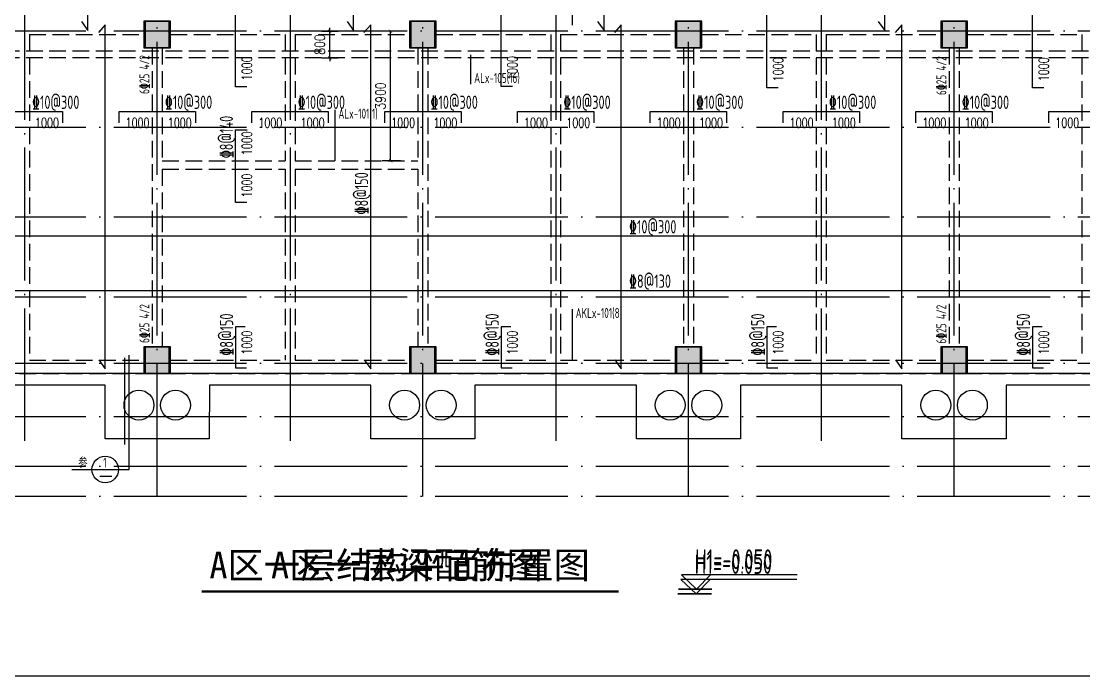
# Model space of a CAD drawing. Header units: millimetres. Extents: x 2998490 to 15040601, y 444546 to 7822218.
# Drawn here: x 14164175 to 14196175, y 7696014 to 7715709 of the extents above; entities that cross this region are included whole.
import ezdxf

# ---------------------------------------------------------------- set-up
doc = ezdxf.new("R2010")
doc.units = ezdxf.units.MM
doc.header["$LTSCALE"] = 2000
doc.linetypes.add('DASH', pattern=[0.35, 0.25, -0.1])
doc.linetypes.add('DOTE', pattern=[2.42, 2, -0.2, 0.02, -0.2])
for name, color, linetype in [('3-AXIS', 3, 'Continuous'), ('3-ban', 84, 'Continuous'), ('3-ban-rein', 1, 'Continuous'), ('3-ban-TEXT', 7, 'Continuous'), ('3-column-DOWN', 232, 'Continuous'), ('3-COLUMN-UP', 2, 'Continuous'), ('3-dote', 43, 'DOTE'), ('3-HATCH', 8, 'Continuous'), ('3-liang-rein-Y', 130, 'Continuous'), ('3-liang-R截面-X', 50, 'Continuous'), ('3-liang-s-1', 44, 'Continuous'), ('3-liang-xu', 120, 'DASH'), ('3-装饰线脚', 7, 'Continuous'), ('图框', 7, 'Continuous')]:
    doc.layers.add(name, color=color, linetype=linetype)
doc.styles.add('DIM_FONT', font='SIMPLEX', dxfattribs={"width": 0.8, "bigfont": 'HZTXT'})
doc.styles.add('TJ1', font='tj-romans1.shx', dxfattribs={"width": 0.8, "bigfont": 'tj-hztxt1.shx'})
doc.styles.add('TSSD_Rein', font='Tssdeng.shx', dxfattribs={"width": 0.7, "bigfont": 'hztxt.shx'})
doc.styles.add('黑体', font='SIMHEI.TTF')
doc.dimstyles.new('DIMN100', dxfattribs={"dimtxt": 300, "dimasz": 100, "dimexe": 250, "dimexo": 300, "dimgap": 150, "dimtad": 1, "dimdec": 0, "dimzin": 0, "dimdsep": 46, "dimtxsty": 'DIM_FONT', "dimblk": 'ARCHTICK', "dimcen": 0.09, "dimclrt": 7, "dimazin": 2, "dimtfac": 1, "dimtdec": 0, "dimtix": 1, "dimtmove": 2, "dimatfit": 3, "dimldrblk": 'ARCHTICK', "dimfxl": 0, "dimtolj": 1, "dimtzin": 0, "dimarcsym": 0})

# ---------------------------------------------------------------- blocks, each defined once
blk = doc.blocks.new('_ArchTick')
at = {"color": 0, "linetype": 'ByBlock', "const_width": 0.15}
blk.add_lwpolyline([(-0.5, -0.5), (0.5, 0.5)], dxfattribs=at)
blk = doc.blocks.new('*D1115')
at = {"layer": '3-ban', "color": 0, "lineweight": -2}
for p, q in [((14175595, 7715409), (14175047, 7715409)), ((14175297, 7711509), (14175297, 7715409)), ((14175595, 7711509), (14175047, 7711509))]:
    blk.add_line(p, q, dxfattribs=at)
at = {"layer": 'Defpoints', "color": 0}
for p in [(14175297, 7715409), (14175895, 7715409), (14175895, 7711509)]:
    blk.add_point(p, dxfattribs=at)
at = {"layer": '3-ban', "color": 0, "lineweight": -2, "xscale": 100, "yscale": 100, "zscale": 100}
for p, rotation in [((14175297, 7715409), 90), ((14175297, 7711509), 270)]:
    blk.add_blockref('_ArchTick', p, dxfattribs=dict(at, rotation=rotation))
at = {"layer": '3-ban', "color": 7, "insert": (14174997, 7713459), "char_height": 300, "attachment_point": 5, "rotation": 90, "style": 'DIM_FONT'}
blk.add_mtext('\\A1;3900', dxfattribs=at)
blk = doc.blocks.new('*D1605')
at = {"layer": '3-ban', "color": 0, "lineweight": -2}
for p, q in [((14173225, 7715409), (14173716, 7715409)), ((14173466, 7715409), (14173466, 7715509)), ((14173466, 7714609), (14173466, 7715409)), ((14173225, 7714609), (14173716, 7714609)), ((14173466, 7714609), (14173466, 7714509))]:
    blk.add_line(p, q, dxfattribs=at)
at = {"layer": 'Defpoints', "color": 0}
for p in [(14172925, 7715409), (14173466, 7715409), (14172925, 7714609)]:
    blk.add_point(p, dxfattribs=at)
at = {"layer": '3-ban', "color": 0, "lineweight": -2, "xscale": 100, "yscale": 100, "zscale": 100}
for p, rotation in [((14173466, 7715409), 270), ((14173466, 7714609), 90)]:
    blk.add_blockref('_ArchTick', p, dxfattribs=dict(at, rotation=rotation))
at = {"layer": '3-ban', "color": 7, "insert": (14173166, 7715009), "char_height": 300, "attachment_point": 5, "rotation": 90, "style": 'DIM_FONT'}
blk.add_mtext('\\A1;800', dxfattribs=at)

msp = doc.modelspace()

# ---------------------------------------------------------------- hatches: boundary and pattern name
at = {"layer": '3-HATCH'}
for points in [[(14167920.3, 7715708.7), (14168620.3, 7715708.7), (14168620.3, 7714908.7), (14167920.3, 7714908.7)], [(14175920.3, 7715708.7), (14176620.3, 7715708.7), (14176620.3, 7714908.7), (14175920.3, 7714908.7)], [(14183920.3, 7715708.7), (14184620.3, 7715708.7), (14184620.3, 7714908.7), (14183920.3, 7714908.7)], [(14191920.3, 7715708.7), (14192620.3, 7715708.7), (14192620.3, 7714908.7), (14191920.3, 7714908.7)], [(14167920.3, 7705908.7), (14168620.3, 7705908.7), (14168620.3, 7705108.7), (14167920.3, 7705108.7)], [(14175920.3, 7705908.7), (14176620.3, 7705908.7), (14176620.3, 7705108.7), (14175920.3, 7705108.7)], [(14183920.3, 7705908.7), (14184620.3, 7705908.7), (14184620.3, 7705108.7), (14183920.3, 7705108.7)], [(14191920.3, 7705908.7), (14192620.3, 7705908.7), (14192620.3, 7705108.7), (14191920.3, 7705108.7)]]:
    msp.add_hatch(color=256, dxfattribs=at).paths.add_polyline_path(points)

# ---------------------------------------------------------------- linework, layer by layer
at = {"layer": '3-AXIS', "color": 15, "linetype": 'DOTE'}
for p, q in [((14168270.3, 7701408.7), (14168270.3, 7731340.9)), ((14176270.3, 7701408.7), (14176270.3, 7731340.9)), ((14184270.3, 7701408.7), (14184270.3, 7731340.9)), ((14192270.3, 7701408.7), (14192270.3, 7731340.9)), ((14214520.3, 7715408.7), (14134833, 7715408.7)), ((14214520.3, 7712508.7), (14134833, 7712508.7)), ((14214520.3, 7709808.7), (14134833, 7709808.7)), ((14214520.3, 7707408.7), (14134833, 7707408.7)), ((14214520.3, 7705408.7), (14134833, 7705408.7)), ((14214520.3, 7703808.7), (14134833, 7703808.7)), ((14214520.3, 7702308.7), (14134833, 7702308.7)), ((14214520.3, 7701408.7), (14134833, 7701408.7))]:
    msp.add_line(p, q, dxfattribs=at)
at = {"layer": '3-ban'}
for p, q in [((14167429, 7702218), (14167429, 7705665.1)), ((14165696.1, 7702218), (14167429, 7702218))]:
    msp.add_line(p, q, dxfattribs=at)
at = {"layer": '3-ban', "color": 1}
msp.add_line((14167282.9, 7705583.2), (14167282.9, 7702972.7), dxfattribs=at)
at = {"layer": '3-ban'}
msp.add_lwpolyline([(14187530.6, 7698910.5), (14184043.6, 7698910.5), (14184499.3, 7698479.2), (14183954.3, 7698479.2), (14184963, 7698479.2), (14184499.3, 7698479.2), (14184923.2, 7698910.5)], dxfattribs=at)
at = {"layer": '3-ban', "const_width": 70}
msp.add_lwpolyline([(14169612.1, 7698543.6), (14182163.9, 7698543.6)], dxfattribs=at)
at = {"layer": '3-ban'}
msp.add_circle((14166705, 7702218), 400, dxfattribs=at)
at = {"layer": '3-ban-rein'}
msp.add_line((14166538.9, 7702019.5), (14166908, 7702019.5), dxfattribs=at)
for points in [[(14165985.9, 7715704.5), (14166179.3, 7715430.8), (14166179.3, 7719388.1), (14165976.2, 7719158.7)], [(14173985.9, 7715704.5), (14174179.3, 7715430.8), (14174179.3, 7719388.1), (14173976.2, 7719158.7)], [(14181533, 7715704.5), (14181726.4, 7715430.8), (14181726.4, 7719388.1), (14181523.3, 7719158.7)], [(14189985.9, 7715704.5), (14190179.3, 7715430.8), (14190179.3, 7719388.1), (14189976.2, 7719158.7)], [(14170967.8, 7713732.4), (14170629.8, 7713732.4), (14170629.8, 7716708.7), (14170975.8, 7716708.7)], [(14178967.8, 7713743.4), (14178629.8, 7713743.4), (14178629.8, 7716708.7), (14178975.8, 7716708.7)], [(14186967.8, 7713703.4), (14186629.8, 7713703.4), (14186629.8, 7716708.7), (14186975.8, 7716708.7)], [(14194967.8, 7713708.1), (14194629.8, 7713708.1), (14194629.8, 7716708.7), (14194975.8, 7716708.7)], [(14166506.8, 7705524.8), (14166700.2, 7705251.1), (14166700.2, 7715599), (14166497.1, 7715369.6)], [(14174506.8, 7705524.8), (14174700.2, 7705251.1), (14174700.2, 7715599), (14174497.1, 7715369.6)], [(14182048.9, 7705524.8), (14182242.4, 7705251.1), (14182242.4, 7715599), (14182039.3, 7715369.6)], [(14190506.8, 7705524.8), (14190700.2, 7705251.1), (14190700.2, 7715599), (14190497.1, 7715369.6)], [(14163120.3, 7712656.1), (14163120.3, 7712994), (14165420.3, 7712994), (14165420.3, 7712648)], [(14167120.3, 7712656.1), (14167120.3, 7712994), (14169420.3, 7712994), (14169420.3, 7712648)], [(14171120.3, 7712656.1), (14171120.3, 7712994), (14173420.3, 7712994), (14173420.3, 7712648)], [(14175120.3, 7712656.1), (14175120.3, 7712994), (14177420.3, 7712994), (14177420.3, 7712648)], [(14179120.3, 7712656.1), (14179120.3, 7712994), (14181420.3, 7712994), (14181420.3, 7712648)], [(14183120.3, 7712656.1), (14183120.3, 7712994), (14185420.3, 7712994), (14185420.3, 7712648)], [(14187120.3, 7712656.1), (14187120.3, 7712994), (14189420.3, 7712994), (14189420.3, 7712648)], [(14191120.3, 7712656.1), (14191120.3, 7712994), (14193420.3, 7712994), (14193420.3, 7712648)], [(14195120.3, 7712656.1), (14195120.3, 7712994), (14197420.3, 7712994), (14197420.3, 7712648)], [(14170967.8, 7710258.7), (14170629.8, 7710258.7), (14170629.8, 7712437.4), (14170975.8, 7712437.4)], [(14152126.5, 7708909.1), (14152126.5, 7709247), (14214717.6, 7709247), (14214717.6, 7708901)], [(14152332.3, 7707803.5), (14152058.6, 7707610.1), (14214719.7, 7707610.1), (14214490.4, 7707813.1)], [(14170921.9, 7706508.7), (14170629.8, 7706508.7), (14170629.8, 7705282.7), (14170959.1, 7705282.7)], [(14178921.9, 7706508.7), (14178629.8, 7706508.7), (14178629.8, 7705282.7), (14178959.1, 7705282.7)], [(14186921.9, 7706508.7), (14186629.8, 7706508.7), (14186629.8, 7705282.7), (14186959.1, 7705282.7)], [(14194921.9, 7706508.7), (14194629.8, 7706508.7), (14194629.8, 7705282.7), (14194959.1, 7705282.7)]]:
    msp.add_lwpolyline(points, dxfattribs=at)
at = {"layer": '3-column-DOWN'}
for points in [[(14167870.3, 7714908.7), (14168670.3, 7714908.7), (14168670.3, 7715708.7), (14167870.3, 7715708.7)], [(14175870.3, 7714908.7), (14176670.3, 7714908.7), (14176670.3, 7715708.7), (14175870.3, 7715708.7)], [(14183870.3, 7714908.7), (14184670.3, 7714908.7), (14184670.3, 7715708.7), (14183870.3, 7715708.7)], [(14191870.3, 7714908.7), (14192670.3, 7714908.7), (14192670.3, 7715708.7), (14191870.3, 7715708.7)], [(14167870.3, 7705108.7), (14168670.3, 7705108.7), (14168670.3, 7705908.7), (14167870.3, 7705908.7)], [(14175870.3, 7705108.7), (14176670.3, 7705108.7), (14176670.3, 7705908.7), (14175870.3, 7705908.7)], [(14183870.3, 7705108.7), (14184670.3, 7705108.7), (14184670.3, 7705908.7), (14183870.3, 7705908.7)], [(14191870.3, 7705108.7), (14192670.3, 7705108.7), (14192670.3, 7705908.7), (14191870.3, 7705908.7)]]:
    msp.add_lwpolyline(points, close=True, dxfattribs=at)
at = {"layer": '3-COLUMN-UP'}
for points in [[(14167920.3, 7715708.7), (14168620.3, 7715708.7), (14168620.3, 7714908.7), (14167920.3, 7714908.7)], [(14175920.3, 7715708.7), (14176620.3, 7715708.7), (14176620.3, 7714908.7), (14175920.3, 7714908.7)], [(14183920.3, 7715708.7), (14184620.3, 7715708.7), (14184620.3, 7714908.7), (14183920.3, 7714908.7)], [(14191920.3, 7715708.7), (14192620.3, 7715708.7), (14192620.3, 7714908.7), (14191920.3, 7714908.7)], [(14167920.3, 7705908.7), (14168620.3, 7705908.7), (14168620.3, 7705108.7), (14167920.3, 7705108.7)], [(14175920.3, 7705908.7), (14176620.3, 7705908.7), (14176620.3, 7705108.7), (14175920.3, 7705108.7)], [(14183920.3, 7705908.7), (14184620.3, 7705908.7), (14184620.3, 7705108.7), (14183920.3, 7705108.7)], [(14191920.3, 7705908.7), (14192620.3, 7705908.7), (14192620.3, 7705108.7), (14191920.3, 7705108.7)]]:
    msp.add_lwpolyline(points, close=True, dxfattribs=at)
at = {"layer": '3-dote'}
for p, q in [((14164270.3, 7731265.1), (14164270.3, 7703083.5)), ((14172270.3, 7731265.1), (14172270.3, 7703083.5)), ((14180270.3, 7731265.1), (14180270.3, 7703083.5)), ((14188270.3, 7731265.1), (14188270.3, 7703083.5))]:
    msp.add_line(p, q, dxfattribs=at)
at = {"layer": '3-liang-R截面-X'}
for p, q in [((14180763.5, 7717144.3), (14180763.5, 7715587.8)), ((14177707.1, 7714700.6), (14177707.1, 7713812)), ((14173618.8, 7713047.1), (14173618.8, 7711508.7)), ((14180763.5, 7707047.1), (14180763.5, 7705508.7))]:
    msp.add_line(p, q, dxfattribs=at)
msp.add_lwpolyline([(14187545.1, 7699049.8), (14184058.1, 7699049.8), (14184513.8, 7698618.5), (14183968.8, 7698618.5), (14184977.6, 7698618.5), (14184513.8, 7698618.5), (14184937.7, 7699049.8)], dxfattribs=at)
at = {"layer": '3-liang-R截面-X', "const_width": 70}
msp.add_lwpolyline([(14171313.3, 7698543.6), (14180641.1, 7698543.6)], dxfattribs=at)
at = {"layer": '3-liang-s-1'}
msp.add_lwpolyline([(14138060.1, 7709573), (14141195.8, 7712708.7), (14141970.3, 7712708.7), (14141970.3, 7727708.7), (14151970.3, 7727708.7), (14151970.3, 7729708.7), (14214820.3, 7729708.7), (14214820.3, 7705108.7), (14151970.3, 7705108.7), (14151970.3, 7707108.7), (14148510.1, 7707108.7), (14148510.1, 7705244.4), (14145449.3, 7702183.7), (14141120.8, 7702183.7), (14138060.1, 7705244.4), (14138060.1, 7709573)], dxfattribs=at)
at = {"layer": '3-liang-xu'}
for p, q in [((14164420.3, 7715308.7), (14167870.3, 7715308.7)), ((14164420.3, 7715308.7), (14164420.3, 7705508.7)), ((14168670.3, 7715308.7), (14172120.3, 7715308.7)), ((14172120.3, 7715308.7), (14172120.3, 7711508.7)), ((14172420.3, 7715308.7), (14175870.3, 7715308.7)), ((14172420.3, 7715308.7), (14172420.3, 7711508.7)), ((14176670.3, 7715308.7), (14180120.3, 7715308.7)), ((14180120.3, 7715308.7), (14180120.3, 7705508.7)), ((14180420.3, 7715308.7), (14183870.3, 7715308.7)), ((14180420.3, 7715308.7), (14180420.3, 7705508.7)), ((14184670.3, 7715308.7), (14188120.3, 7715308.7)), ((14188120.3, 7715308.7), (14188120.3, 7705508.7)), ((14188420.3, 7715308.7), (14191870.3, 7715308.7)), ((14188420.3, 7715308.7), (14188420.3, 7705508.7)), ((14192670.3, 7715308.7), (14196120.3, 7715308.7)), ((14196120.3, 7715308.7), (14196120.3, 7705508.7)), ((14168120.3, 7714908.7), (14168120.3, 7705908.7)), ((14168420.3, 7714908.7), (14168420.3, 7711508.7)), ((14176120.3, 7714908.7), (14176120.3, 7711508.7)), ((14176420.3, 7714908.7), (14176420.3, 7705908.7)), ((14184120.3, 7714908.7), (14184120.3, 7705908.7)), ((14184420.3, 7714908.7), (14184420.3, 7705908.7)), ((14192120.3, 7714908.7), (14192120.3, 7705908.7)), ((14192420.3, 7714908.7), (14192420.3, 7705908.7)), ((14214520.3, 7714808.7), (14152370.3, 7714808.7)), ((14214520.3, 7714608.7), (14152370.3, 7714608.7)), ((14168420.3, 7711508.7), (14172120.3, 7711508.7)), ((14172420.3, 7711508.7), (14176120.3, 7711508.7)), ((14168420.3, 7711258.7), (14172120.3, 7711258.7)), ((14168420.3, 7711258.7), (14168420.3, 7705908.7)), ((14172120.3, 7711258.7), (14172120.3, 7705508.7)), ((14172420.3, 7711258.7), (14176120.3, 7711258.7)), ((14172420.3, 7711258.7), (14172420.3, 7705508.7)), ((14176120.3, 7711258.7), (14176120.3, 7705908.7)), ((14164420.3, 7705508.7), (14167870.3, 7705508.7)), ((14168670.3, 7705508.7), (14172120.3, 7705508.7)), ((14172420.3, 7705508.7), (14175870.3, 7705508.7)), ((14176670.3, 7705508.7), (14180120.3, 7705508.7)), ((14180420.3, 7705508.7), (14183870.3, 7705508.7)), ((14184670.3, 7705508.7), (14188120.3, 7705508.7)), ((14188420.3, 7705508.7), (14191870.3, 7705508.7)), ((14192670.3, 7705508.7), (14196120.3, 7705508.7)), ((14160620.3, 7705108.7), (14167920.3, 7705108.7)), ((14168620.3, 7705108.7), (14175920.3, 7705108.7)), ((14176620.3, 7705108.7), (14183920.3, 7705108.7)), ((14184620.3, 7705108.7), (14191920.3, 7705108.7)), ((14192620.3, 7705108.7), (14199920.3, 7705108.7))]:
    msp.add_line(p, q, dxfattribs=at)
at = {"layer": '3-装饰线脚'}
msp.add_lwpolyline([(14198700.3, 7704758.7), (14193840.3, 7704758.7), (14193840.3, 7703138.7), (14190700.3, 7703138.7), (14190700.3, 7704758.7), (14185840.3, 7704758.7), (14185840.3, 7703138.7), (14182700.3, 7703138.7), (14182700.3, 7704758.7), (14177840.3, 7704758.7), (14177840.3, 7703138.7), (14174701.7, 7703138.7), (14174700.3, 7704758.7), (14169840.3, 7704758.7), (14169838.9, 7703138.7), (14166701.7, 7703138.7), (14166700.3, 7704758.7), (14161840.3, 7704758.7)], dxfattribs=at)
for centre in [(14167720.3, 7704158.7), (14168820.3, 7704158.7), (14175720.3, 7704158.7), (14176820.3, 7704158.7), (14183720.3, 7704158.7), (14184820.3, 7704158.7), (14191720.3, 7704158.7), (14192820.3, 7704158.7)]:
    msp.add_circle(centre, 450, dxfattribs=at)
at = {"layer": '图框'}
msp.add_line((14127317.1, 7696013.6), (14234717.1, 7696013.6), dxfattribs=at)

# ---------------------------------------------------------------- texts
at = {"layer": '3-ban', "style": 'TSSD_Rein', "width": 0.7}
for s, rotation, p in [('%%13210@300', 359.99419, (14164499, 7713071.1, -5065)), ('%%13210@300', 359.99419, (14168499, 7713071.1, -5065)), ('%%13210@300', 359.99419, (14172499, 7713071.1, -5065)), ('%%13210@300', 359.99419, (14176499, 7713071.1, -5065)), ('%%13210@300', 359.99419, (14180499, 7713071.1, -5065)), ('%%13210@300', 359.99419, (14184499, 7713071.1, -5065)), ('%%13210@300', 359.99419, (14188499, 7713071.1, -5065)), ('%%13210@300', 359.99419, (14192499, 7713071.1, -5065)), ('%%1328@140', 89.99419, (14170552.7, 7711587.3, -5065)), ('%%1328@150', 89.99419, (14174623.1, 7709894.6, -5065)), ('%%13210@300', 359.99419, (14182479.1, 7709324.1, -5065)), ('%%1328@130', 359.99419, (14182479.1, 7707687.1, -5065)), ('%%1328@150', 90.00581, (14170557.6, 7705644.7, -5065)), ('%%1328@150', 90.00581, (14178557.6, 7705644.7, -5065)), ('%%1328@150', 90.00581, (14186557.6, 7705644.7, -5065)), ('%%1328@150', 90.00581, (14194557.6, 7705644.7, -5065))]:
    msp.add_text(s, height=400, rotation=rotation, dxfattribs=at).set_placement(p)
for s, height, p in [('参', 300, (14165887.3, 7702274.4)), ('1', 300, (14166643, 7702274.4)), ('H1=-0.050', 600, (14184458.8, 7699077.7))]:
    msp.add_text(s, height=height, dxfattribs=at).set_placement(p)
at = {"layer": '3-ban', "style": '黑体'}
msp.add_text('A区一层结构平面布置图', height=800, dxfattribs=at).set_placement((14169843.4, 7698943.6))
at = {"layer": '3-ban-TEXT', "style": 'TJ1', "width": 0.7}
for p in [(14171119.7, 7713929.4), (14179119.7, 7713940.4), (14187119.7, 7713900.4), (14195119.7, 7713905.1), (14171119.7, 7711678.6), (14171119.7, 7710405.6), (14171119.7, 7705678.6), (14179119.7, 7705678.6), (14187119.7, 7705678.6), (14195119.7, 7705678.6)]:
    msp.add_text('1000', height=300, rotation=90, dxfattribs=at).set_placement(p)
for p in [(14164590.2, 7712504.1), (14167317.2, 7712504.1), (14168590.2, 7712504.1), (14171317.2, 7712504.1), (14172590.2, 7712504.1), (14175317.2, 7712504.1), (14176590.2, 7712504.1), (14179317.2, 7712504.1), (14180590.2, 7712504.1), (14183317.2, 7712504.1), (14184590.2, 7712504.1), (14187317.2, 7712504.1), (14188590.2, 7712504.1), (14191317.2, 7712504.1), (14192590.2, 7712504.1), (14195317.2, 7712504.1)]:
    msp.add_text('1000', height=300, dxfattribs=at).set_placement(p)
at = {"layer": '3-liang-rein-Y', "style": 'TSSD_Rein', "width": 0.7}
for p in [(14168034.8, 7713521.8), (14192034.8, 7713488.7), (14168034.8, 7706027.5), (14192034.8, 7706008.7)]:
    msp.add_text('6%%13225 4/2', height=300, rotation=90, dxfattribs=at).set_placement(p)
at = {"layer": '3-liang-R截面-X', "style": 'TSSD_Rein', "width": 0.7}
for s, height, p in [('ALx-105(16)', 300, (14177815.2, 7713852.6)), ('ALx-101(1)', 300, (14173726.8, 7712779.4)), ('AKLx-101(8)', 300, (14180871.6, 7706779.4)), ('H1=-0.050', 600, (14184473.3, 7699217))]:
    msp.add_text(s, height=height, dxfattribs=at).set_placement(p)
at = {"layer": '3-liang-R截面-X', "style": '黑体'}
msp.add_text('A区一层梁配筋图', height=800, dxfattribs=at).set_placement((14171697.7, 7698943.6))

# ---------------------------------------------------------------- dimensions: what is measured, and where the dimension line sits
at = {"layer": '3-ban'}
for base, p1, p2, picture, middle in [((14173465.8, 7715408.7), (14172924.6, 7714608.7), (14172924.6, 7715408.7), '*D1605', (14173165.8, 7715008.7)), ((14175297.2, 7715408.7), (14175895.1, 7711508.7), (14175895.1, 7715408.7), '*D1115', (14174997.2, 7713458.7))]:
    dim = msp.add_linear_dim(base=base, p1=p1, p2=p2, angle=90, dimstyle='DIMN100', dxfattribs=at)
    dim.commit()
    dim.dimension.update_dxf_attribs({"geometry": picture, "text_midpoint": middle})

doc.saveas('drawing.dxf')
